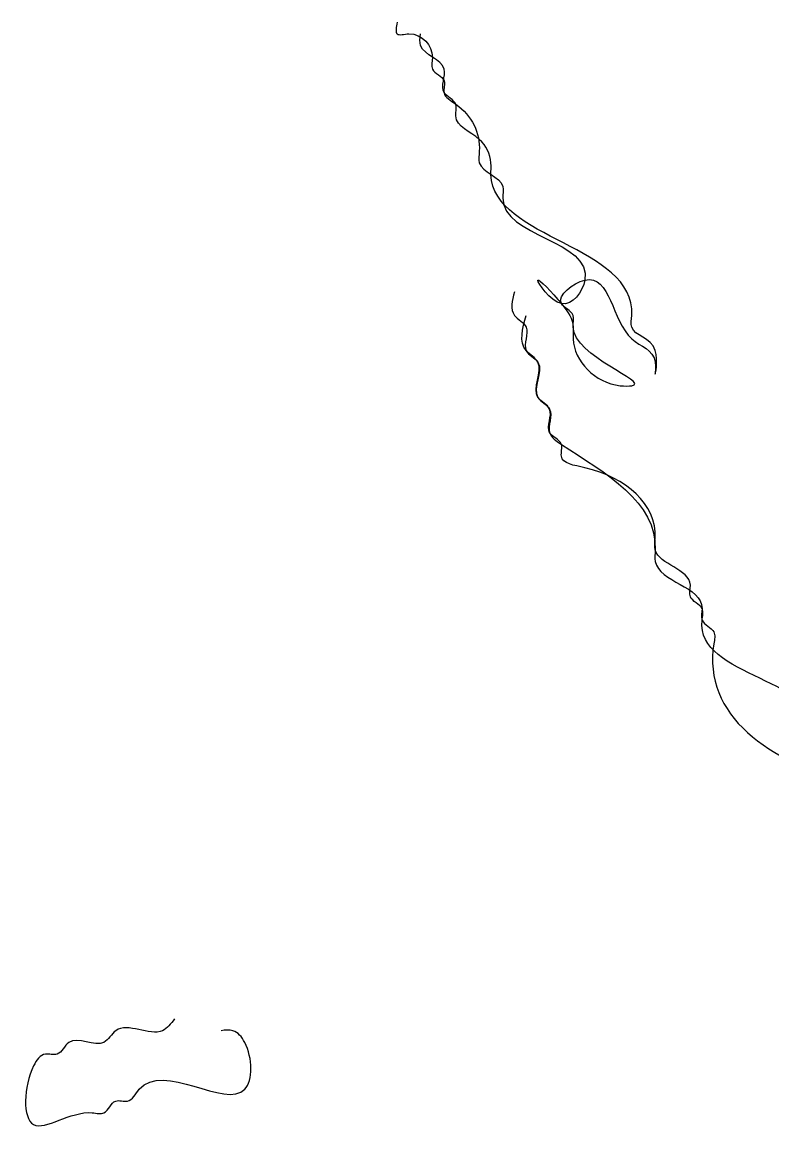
# Model space of a CAD drawing. Header units: metres. Extents: x 0 to 100, y 0 to 141.
# Drawn here: x 72.476 to 74.076, y 85.961 to 88.325 of the extents above; entities that cross this region are included whole.
import ezdxf

# ---------------------------------------------------------------- set-up
doc = ezdxf.new("R2010")
doc.units = ezdxf.units.M

msp = doc.modelspace()

# ---------------------------------------------------------------- linework, layer by layer
for points in [[(73.275, 88.325), (73.275, 88.3), (73.3, 88.3), (73.35, 88.25), (73.35, 88.225), (73.375, 88.2), (73.375, 88.175), (73.4, 88.15), (73.45, 88.05), (73.45, 88.025), (73.5, 87.975), (73.5, 87.95), (73.675, 87.775), (73.625, 87.725), (73.575, 87.775), (73.625, 87.725), (73.65, 87.675), (73.65, 87.65), (73.75, 87.55), (73.775, 87.55), (73.65, 87.675), (73.65, 87.7), (73.625, 87.725), (73.675, 87.775), (73.775, 87.65), (73.825, 87.6), (73.825, 87.575), (73.825, 87.625), (73.775, 87.675), (73.775, 87.7), (73.475, 88), (73.475, 88.025), (73.45, 88.075), (73.4, 88.125), (73.4, 88.15), (73.375, 88.175), (73.375, 88.225), (73.325, 88.275), (73.325, 88.3)], [(73.525, 87.75), (73.525, 87.7), (73.55, 87.675), (73.55, 87.625), (73.575, 87.6), (73.575, 87.525), (73.6, 87.5), (73.6, 87.45), (73.625, 87.425), (73.825, 87.2), (73.825, 87.175), (73.925, 87.075), (73.925, 87.05), (73.95, 87.025), (73.95, 87), (74.25, 86.7), (74.275, 86.7), (74.275, 86.725), (74.325, 86.725), (74.35, 86.75), (74.425, 86.75), (74.45, 86.775), (74.525, 86.775), (74.55, 86.8), (74.675, 86.8), (74.7, 86.825), (75.175, 86.825), (74.675, 86.8), (74.55, 86.8), (74.525, 86.775), (74.425, 86.775), (74.4, 86.75), (74.3, 86.75), (74.275, 86.725), (74.25, 86.725), (74.225, 86.75), (74.175, 86.775), (74.175, 86.8), (73.925, 87.05), (73.925, 87.075), (73.9, 87.1), (73.9, 87.125), (73.825, 87.2), (73.825, 87.225), (73.675, 87.375), (73.625, 87.4), (73.625, 87.425), (73.6, 87.45), (73.6, 87.5), (73.575, 87.525), (73.575, 87.6), (73.55, 87.625), (73.55, 87.7)], [(72.8, 86.2), (72.775, 86.175), (72.675, 86.175), (72.65, 86.15), (72.575, 86.15), (72.55, 86.125), (72.525, 86.125), (72.5, 86.1), (72.5, 85.975), (72.625, 86), (72.65, 86), (72.675, 86.025), (72.7, 86.025), (72.725, 86.05), (72.95, 86.05), (72.95, 86.15), (72.925, 86.175), (72.9, 86.175)]]:
    msp.add_spline(points, degree=3)

doc.saveas('drawing.dxf')
